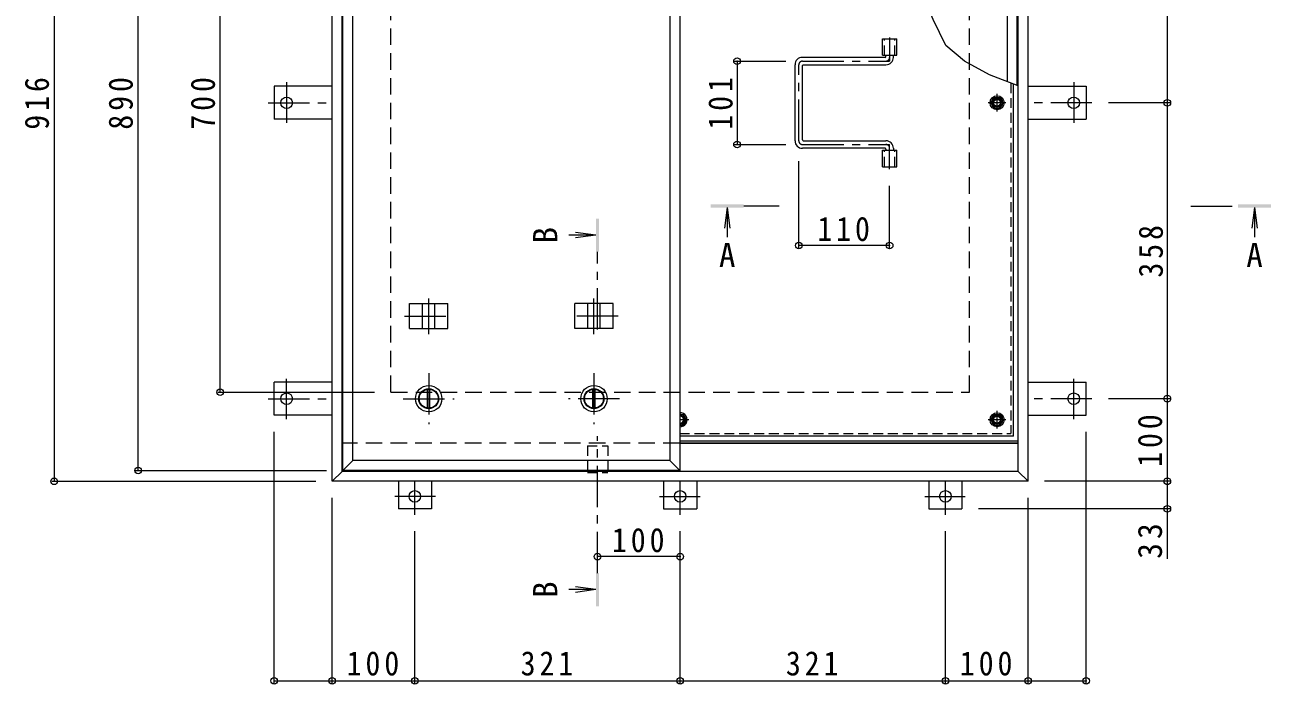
# Model space of a CAD drawing. Units: millimetres on the paper, enlarged 2 times, with parts at other scales. Extents: x -524 to 544, y -392 to 321.
# Drawn here: x -429.5 to -127.9, y -56.5 to 103 of the extents above; entities that cross this region are included whole.
import ezdxf
from ezdxf.enums import TextEntityAlignment as Align

# ---------------------------------------------------------------- set-up
doc = ezdxf.new("R2010")
doc.units = ezdxf.units.MM
doc.header["$LTSCALE"] = 2
doc.header["$PDMODE"] = 32
doc.header["$PDSIZE"] = 1.6
for name, pattern in [('CHAIN1', [8, 5, -1, 1, -1]), ('DASHED1', [1.8, 1.2, -0.6]), ('DASHED2', [3, 2, -1])]:
    doc.linetypes.add(name, pattern=pattern)
for name, color, linetype, lineweight in [('0-1_躯体', 2, 'Continuous', 9), ('0-2_仕上', 3, 'Continuous', 9), ('0-3_建具', 4, 'Continuous', 9), ('0-5_寸法', 4, 'Continuous', 9), ('0-6_ハッチ', 6, 'Continuous', 5), ('0-7', 5, 'Continuous', 5), ('0-A', 3, 'CHAIN1', 9), ('0-B', 2, 'Continuous', 9), ('0-C', 2, 'Continuous', 9), ('0-E', 3, 'Continuous', 9), ('0-F', 7, 'Continuous', 9)]:
    doc.layers.add(name, color=color, linetype=linetype, lineweight=lineweight)
doc.styles.add('ＭＳ ゴシック', font='')
doc.styles.get('ＭＳ ゴシック').set_extended_font_data('MS Gothic')

msp = doc.modelspace()

# ---------------------------------------------------------------- linework, layer by layer
at = {"layer": '0-1_躯体', "linetype": 'DASHED2'}
for p, q in [((-340.894, 14.166), (-340.894, 154.166)), ((-200.894, 14.166), (-200.894, 154.166)), ((-340.894, 14.166), (-200.894, 14.166)), ((-270.994, 1.766), (-352.694, 1.766))]:
    msp.add_line(p, q, dxfattribs=at)
at = {"layer": '0-1_躯体'}
msp.add_line((-189.094, 1.766), (-270.994, 1.766), dxfattribs=at)
msp.add_line((-189.094, 1.766), (-270.994, 1.766), dxfattribs=at)
at = {"layer": '0-2_仕上'}
for p, q in [((-352.494, -4.834), (-352.494, 173.166)), ((-189.294, 88.32), (-189.294, 173.166)), ((-350.094, -2.434), (-350.094, 170.766)), ((-273.394, 170.766), (-273.394, -2.434)), ((-191.694, 89.25), (-191.694, 170.766)), ((-221.924, 95.666), (-221.924, 99.666)), ((-221.924, 99.666), (-218.464, 99.666)), ((-218.464, 95.666), (-218.464, 99.666)), ((-221.924, 95.666), (-218.464, 95.666)), ((-221.924, 68.666), (-221.924, 72.666)), ((-221.924, 72.666), (-218.464, 72.666)), ((-218.464, 68.666), (-218.464, 72.666)), ((-221.924, 68.666), (-218.464, 68.666)), ((-352.494, -4.834), (-350.094, -2.434)), ((-273.394, -2.434), (-350.094, -2.434)), ((-270.994, -4.834), (-273.394, -2.434))]:
    msp.add_line(p, q, dxfattribs=at)
at = {"layer": '0-2_仕上', "linetype": 'DASHED1'}
for p, q in [((-221.464, 95.666), (-221.464, 99.666)), ((-218.924, 95.666), (-218.924, 99.666)), ((-221.464, 68.666), (-221.464, 72.666)), ((-218.924, 68.666), (-218.924, 72.666))]:
    msp.add_line(p, q, dxfattribs=at)
at = {"layer": '0-2_仕上'}
msp.add_lwpolyline([(-270.994, 173.166), (-270.994, -4.834), (-352.494, -4.834)], dxfattribs=at)
at = {"layer": '0-3_建具', "color": 2}
for p, q in [((-355.094, -7.434), (-355.094, 175.766)), ((-186.694, -7.434), (-186.694, 175.766)), ((-352.694, -5.034), (-352.694, 173.366)), ((-189.094, -5.034), (-189.094, 173.366)), ((-355.094, -7.434), (-352.694, -5.034)), ((-189.094, -5.034), (-352.694, -5.034)), ((-186.694, -7.434), (-189.094, -5.034)), ((-186.694, -7.434), (-355.094, -7.434))]:
    msp.add_line(p, q, dxfattribs=at)
at = {"layer": '0-3_建具', "linetype": 'CHAIN1'}
for p, q in [((-331.744, 28.143), (-331.744, 36.79)), ((-291.744, 28.143), (-291.744, 36.79)), ((-337.626, 32.566), (-325.862, 32.566)), ((-285.862, 32.566), (-297.626, 32.566))]:
    msp.add_line(p, q, dxfattribs=at)
at = {"layer": '0-3_建具'}
for p, q in [((-336.362, 29.566), (-336.362, 35.566)), ((-336.362, 35.566), (-327.126, 35.566)), ((-333.244, 29.566), (-333.244, 35.566)), ((-330.244, 29.566), (-330.244, 35.566)), ((-327.126, 29.566), (-327.126, 35.566)), ((-287.126, 35.566), (-296.362, 35.566)), ((-296.362, 29.566), (-296.362, 35.566)), ((-293.244, 29.566), (-293.244, 35.566)), ((-290.244, 29.566), (-290.244, 35.566)), ((-287.126, 29.566), (-287.126, 35.566)), ((-336.362, 29.566), (-327.126, 29.566)), ((-287.126, 29.566), (-296.362, 29.566))]:
    msp.add_line(p, q, dxfattribs=at)
at = {"layer": '0-5_寸法'}
for p, q in [((-259.494, 58.79), (-260.147, 53.833)), ((-259.494, 58.79), (-259.494, 51.669)), ((-259.494, 58.79), (-258.841, 53.833)), ((-131.882, 58.79), (-132.534, 53.833)), ((-131.882, 58.79), (-131.229, 53.833)), ((-131.882, 58.79), (-131.882, 51.669)), ((-291.294, 52.118), (-297.848, 52.118)), ((-291.294, 52.118), (-296.251, 52.771)), ((-291.294, 52.118), (-296.251, 51.465)), ((-291.294, -33.651), (-296.251, -32.999)), ((-291.294, -33.651), (-297.848, -33.651)), ((-291.294, -33.651), (-296.251, -34.304))]:
    msp.add_line(p, q, dxfattribs=at)
at = {"layer": '0-5_寸法', "linetype": 'CHAIN1'}
for p, q in [((-246.894, 59.19), (-255.494, 59.19)), ((-147.28, 59.19), (-135.882, 59.19)), ((-290.894, 29.285), (-290.894, 48.118)), ((-290.894, -29.651), (-290.894, 3.476))]:
    msp.add_line(p, q, dxfattribs=at)
at = {"layer": '0-5_寸法', "color": 7}
msp.add_line((-152.99, -14.074), (-152.99, -26.194), dxfattribs=at)
msp.add_lwpolyline([(-189.094, 88.243), (-196.002, 90.918), (-202.049, 94.202), (-206.563, 98.05), (-209.634, 104.34), (-212.797, 111.832), (-219.79, 117.076), (-225.783, 118.408), (-234.607, 119.074), (-242.682, 119.157), (-249.341, 119.906), (-256.167, 122.237), (-264.742, 126.316)], dxfattribs=at)
at = {"layer": '0-5_寸法', "color": 7, "linetype": 'DASHED1'}
for points in [[(-293.354, 1.126), (-288.434, 1.126), (-288.434, -5.274)], [(-293.354, 1.126), (-293.354, -5.274), (-288.434, -5.274)]]:
    msp.add_lwpolyline(points, dxfattribs=at)
at = {"layer": '0-5_寸法'}
for points in [[(-263.494, 58.79), (-263.494, 59.59), (-255.494, 58.79), (-255.494, 59.59)], [(-127.882, 58.79), (-127.882, 59.59), (-135.882, 58.79), (-135.882, 59.59)], [(-290.494, 56.118), (-291.294, 56.118), (-290.494, 48.118), (-291.294, 48.118)], [(-291.294, -37.651), (-290.494, -37.651), (-291.294, -29.651), (-290.494, -29.651)]]:
    msp.add_solid(points, dxfattribs=at)
at = {"layer": '0-6_ハッチ', "linetype": 'CHAIN1'}
for p, q in [((-220.194, 99.942), (-220.194, 94.266)), ((-241.292, 94.266), (-220.194, 94.266)), ((-242.194, 74.968), (-242.194, 93.364)), ((-241.292, 74.066), (-220.194, 74.066)), ((-220.194, 68.088), (-220.194, 74.066))]:
    msp.add_line(p, q, dxfattribs=at)
at = {"layer": '0-6_ハッチ'}
for p, q in [((-221.294, 95.166), (-241.294, 95.166)), ((-221.094, 95.366), (-221.094, 95.666)), ((-219.294, 95.166), (-219.294, 95.666)), ((-243.094, 74.966), (-243.094, 93.366)), ((-241.294, 75.166), (-241.294, 93.166)), ((-241.094, 93.366), (-221.094, 93.366)), ((-221.294, 73.166), (-241.294, 73.166)), ((-241.094, 74.966), (-221.094, 74.966)), ((-221.094, 72.966), (-221.094, 72.666)), ((-219.294, 73.166), (-219.294, 72.666)), ((-270.994, 2.366), (-189.094, 2.366)), ((-270.994, 1.766), (-189.094, 1.766))]:
    msp.add_line(p, q, dxfattribs=at)
for centre, radius, start, end in [((-241.294, 93.366), 1.8, 90, 180), ((-221.294, 95.366), 0.2, 270, 0), ((-221.094, 95.166), 1.8, 270, 0), ((-241.094, 93.166), 0.2, 90, 180), ((-241.294, 74.966), 1.8, 180, 270), ((-241.094, 75.166), 0.2, 180, 270), ((-221.294, 72.966), 0.2, 0, 90), ((-221.094, 73.166), 1.8, 0, 90)]:
    msp.add_arc(centre, radius, start, end, dxfattribs=at)
at = {"layer": '0-6_ハッチ', "linetype": 'CHAIN1'}
for centre, radius, start, end in [((-241.292, 93.364), 0.902, 90, 180), ((-221.094, 95.166), 0.9, 270.29569, 0), ((-241.292, 74.968), 0.902, 180, 270), ((-221.094, 73.166), 0.9, 0, 89.70431)]:
    msp.add_arc(centre, radius, start, end, dxfattribs=at)
at = {"layer": '0-7'}
for centre, radius in [((-194.194, 84.166), 1), ((-194.194, 84.166), 0.838), ((-194.194, 7.466), 1), ((-194.194, 7.466), 0.838)]:
    msp.add_circle(centre, radius, dxfattribs=at)
for radius, start, end in [(1, 264.25845, 95.74155), (0.838, 263.1403, 96.8597)]:
    msp.add_arc((-270.894, 7.466), radius, start, end, dxfattribs=at)
at = {"layer": '0-A', "linetype": 'DASHED1'}
for p in [(-190.834, 88.917), (-270.994, 4.106)]:
    msp.add_line(p, (-190.834, 4.106), dxfattribs=at)
at = {"layer": '0-A', "linetype": 'Continuous'}
for q in [(-190.194, 88.669), (-270.994, 3.466)]:
    msp.add_line((-190.194, 3.466), q, dxfattribs=at)
at = {"layer": '0-A'}
for p, q in [((-194.194, 82.03), (-194.194, 86.302)), ((-192.058, 84.166), (-196.33, 84.166)), ((-270.894, 5.33), (-270.894, 9.602)), ((-194.194, 5.33), (-194.194, 9.602)), ((-268.758, 7.466), (-270.994, 7.466)), ((-192.058, 7.466), (-196.33, 7.466))]:
    msp.add_line(p, q, dxfattribs=at)
at = {"layer": '0-B'}
for p, q in [((-195.694, 84.166), (-194.944, 85.466)), ((-194.944, 85.466), (-193.445, 85.466)), ((-192.694, 84.166), (-193.445, 85.466)), ((-195.694, 84.166), (-194.944, 82.866)), ((-194.944, 82.866), (-193.445, 82.866)), ((-192.694, 84.166), (-193.445, 82.866)), ((-270.994, 8.766), (-270.145, 8.766)), ((-270.994, 6.166), (-270.145, 6.166)), ((-269.394, 7.466), (-270.145, 8.766)), ((-269.394, 7.466), (-270.145, 6.166)), ((-195.694, 7.466), (-194.944, 8.766)), ((-194.944, 8.766), (-193.445, 8.766)), ((-192.694, 7.466), (-193.445, 8.766)), ((-192.694, 7.466), (-193.445, 6.166))]:
    msp.add_line(p, q, dxfattribs=at)
msp.add_lwpolyline([(-195.694, 7.466), (-194.944, 6.166), (-193.445, 6.166)], dxfattribs=at)
for centre, radius in [((-194.194, 84.166), 1.7), ((-194.194, 84.166), 1.3), ((-194.194, 7.466), 1.7), ((-194.194, 7.466), 1.3)]:
    msp.add_circle(centre, radius, dxfattribs=at)
for radius, start, end in [(1.7, 266.62637, 93.37363), (1.3, 265.58657, 94.41343)]:
    msp.add_arc((-270.894, 7.466), radius, start, end, dxfattribs=at)
at = {"layer": '0-C', "linetype": 'CHAIN1'}
for p, q in [((-331.744, 18.766), (-331.744, 6.366)), ((-291.744, 18.766), (-291.744, 6.366)), ((-337.944, 12.566), (-325.544, 12.566)), ((-285.544, 12.566), (-297.944, 12.566))]:
    msp.add_line(p, q, dxfattribs=at)
at = {"layer": '0-C'}
for p, q in [((-332.044, 10.286), (-332.044, 14.847)), ((-331.444, 10.286), (-331.444, 14.847)), ((-292.044, 10.286), (-292.044, 14.847)), ((-291.444, 10.286), (-291.444, 14.847))]:
    msp.add_line(p, q, dxfattribs=at)
for centre, radius in [((-331.744, 12.566), 3.2), ((-291.744, 12.566), 3.2), ((-331.744, 12.566), 2.4), ((-331.744, 12.566), 2.3), ((-291.744, 12.566), 2.4), ((-291.744, 12.566), 2.3)]:
    msp.add_circle(centre, radius, dxfattribs=at)
at = {"layer": '0-E'}
for p, q in [((-369.134, 88.166), (-369.134, 80.166)), ((-355.094, 88.166), (-369.134, 88.166)), ((-186.694, 88.166), (-172.654, 88.166)), ((-172.654, 88.166), (-172.654, 80.166)), ((-355.094, 80.166), (-369.134, 80.166)), ((-186.694, 80.166), (-172.654, 80.166)), ((-369.134, 8.566), (-369.134, 16.566)), ((-355.094, 16.566), (-369.134, 16.566)), ((-186.694, 16.566), (-172.654, 16.566)), ((-172.654, 8.566), (-172.654, 16.566)), ((-355.094, 8.566), (-369.134, 8.566)), ((-186.694, 8.566), (-172.654, 8.566)), ((-339.094, -7.434), (-339.094, -14.074)), ((-331.094, -7.434), (-331.094, -14.074)), ((-274.894, -7.434), (-274.894, -14.074)), ((-266.894, -7.434), (-266.894, -14.074)), ((-210.694, -7.434), (-210.694, -14.074)), ((-202.694, -7.434), (-202.694, -14.074)), ((-331.094, -14.074), (-339.094, -14.074)), ((-274.894, -14.074), (-266.894, -14.074)), ((-210.694, -14.074), (-202.694, -14.074))]:
    msp.add_line(p, q, dxfattribs=at)
at = {"layer": '0-E', "linetype": 'CHAIN1'}
for p, q in [((-366.134, 89.134), (-366.134, 79.357)), ((-175.654, 89.134), (-175.654, 79.357)), ((-370.566, 84.166), (-355.094, 84.166)), ((-171.222, 84.166), (-186.694, 84.166)), ((-366.134, 7.598), (-366.134, 17.376)), ((-175.654, 7.598), (-175.654, 17.376)), ((-370.566, 12.566), (-355.094, 12.566)), ((-171.222, 12.566), (-186.694, 12.566)), ((-335.094, -15.505), (-335.094, -7.474)), ((-270.894, -15.505), (-270.894, -7.474)), ((-206.694, -15.505), (-206.694, -7.474)), ((-330.126, -11.074), (-339.904, -11.074)), ((-275.862, -11.074), (-266.085, -11.074)), ((-211.662, -11.074), (-201.885, -11.074))]:
    msp.add_line(p, q, dxfattribs=at)
at = {"layer": '0-E'}
for centre in [(-366.134, 84.166), (-175.654, 84.166), (-366.134, 12.566), (-175.654, 12.566), (-335.094, -11.074), (-270.894, -11.074), (-206.694, -11.074)]:
    msp.add_circle(centre, 1.4, dxfattribs=at)
at = {"layer": '0-F'}
for p, q in [((-422.375, 175.766), (-422.375, -7.434)), ((-402.086, -4.834), (-402.086, 173.166)), ((-382.196, 14.166), (-382.196, 154.166)), ((-152.99, 155.766), (-152.99, 84.166)), ((-257.731, 94.266), (-245.292, 94.266)), ((-257.131, 94.266), (-257.131, 74.066)), ((-152.39, 84.166), (-167.222, 84.166)), ((-152.99, 84.166), (-152.99, 12.566)), ((-257.731, 74.066), (-245.292, 74.066)), ((-242.194, 49.036), (-242.194, 70.066)), ((-220.194, 49.036), (-220.194, 64.088)), ((-220.194, 49.636), (-242.194, 49.636)), ((-382.796, 14.166), (-344.894, 14.166)), ((-152.39, 12.566), (-167.222, 12.566)), ((-152.99, 12.566), (-152.99, -7.434)), ((-369.134, -56.301), (-369.134, 4.566)), ((-172.654, -56.301), (-172.654, 4.566)), ((-402.686, -4.834), (-356.494, -4.834)), ((-422.975, -7.434), (-359.094, -7.434)), ((-152.39, -7.434), (-182.694, -7.434)), ((-152.99, -7.434), (-152.99, -14.074)), ((-355.094, -56.301), (-355.094, -11.434)), ((-186.694, -56.301), (-186.694, -11.434)), ((-152.39, -14.074), (-198.694, -14.074)), ((-335.094, -56.301), (-335.094, -19.505)), ((-270.894, -56.301), (-270.894, -19.505)), ((-206.694, -56.301), (-206.694, -19.505)), ((-270.894, -25.658), (-290.894, -25.658)), ((-369.134, -55.701), (-355.094, -55.701)), ((-355.094, -55.701), (-335.094, -55.701)), ((-335.094, -55.701), (-270.894, -55.701)), ((-270.894, -55.701), (-206.694, -55.701)), ((-206.694, -55.701), (-186.694, -55.701)), ((-186.694, -55.701), (-172.654, -55.701))]:
    msp.add_line(p, q, dxfattribs=at)
for p in [(-257.131, 94.266), (-152.99, 84.166), (-257.131, 74.066), (-242.194, 49.636), (-220.194, 49.636), (-382.196, 14.166), (-152.99, 12.566), (-402.086, -4.834), (-422.375, -7.434), (-152.99, -7.434), (-152.99, -14.074), (-290.894, -25.658), (-270.894, -25.658), (-369.134, -55.701), (-355.094, -55.701), (-335.094, -55.701), (-270.894, -55.701), (-206.694, -55.701), (-186.694, -55.701), (-172.654, -55.701)]:
    msp.add_point(p, dxfattribs=at)

# ---------------------------------------------------------------- texts
at = {"layer": '0-5_寸法', "color": 2, "style": 'ＭＳ ゴシック'}
for p in [(-298.867, 50.118), (-298.867, -35.651)]:
    msp.add_text('B', height=5.865, rotation=90, dxfattribs=at).set_placement(p, align=Align.BOTTOM_LEFT)
for p in [(-261.494, 42.65), (-133.882, 42.65)]:
    msp.add_text('A', height=5.865, dxfattribs=at).set_placement(p, align=Align.BOTTOM_LEFT)
at = {"layer": '0-F', "color": 2, "char_height": 5.865, "attachment_point": 7, "rotation": 90, "style": 'ＭＳ ゴシック'}
for s, insert in [('\\T1.27;\\W0.9;916', (-423.575, 77.666)), ('\\T1.27;\\W0.9;890', (-403.286, 77.666)), ('\\T1.27;\\W0.9;700', (-383.396, 77.666)), ('\\T1.27;\\W0.9;101', (-258.131, 77.666)), ('\\T1.27;\\W0.9;358', (-153.99, 41.866)), ('\\T1.27;\\W0.9;100', (-154.19, -3.934)), ('\\T1.27;\\W0.95;33', (-154.19, -26.194))]:
    msp.add_mtext(s, dxfattribs=dict(at, insert=insert))
at = {"layer": '0-F', "color": 2, "char_height": 5.865, "attachment_point": 7, "style": 'ＭＳ ゴシック'}
for s, insert in [('\\T1.27;\\W0.9;110', (-237.694, 50.636)), ('\\T1.27;\\W0.9;100', (-287.394, -24.658)), ('\\T1.27;\\W0.9;100', (-351.594, -54.501)), ('\\T1.27;\\W0.9;321', (-309.494, -54.501)), ('\\T1.27;\\W0.9;321', (-245.294, -54.501)), ('\\T1.27;\\W0.9;100', (-203.194, -54.501))]:
    msp.add_mtext(s, dxfattribs=dict(at, insert=insert))

doc.saveas('drawing.dxf')
